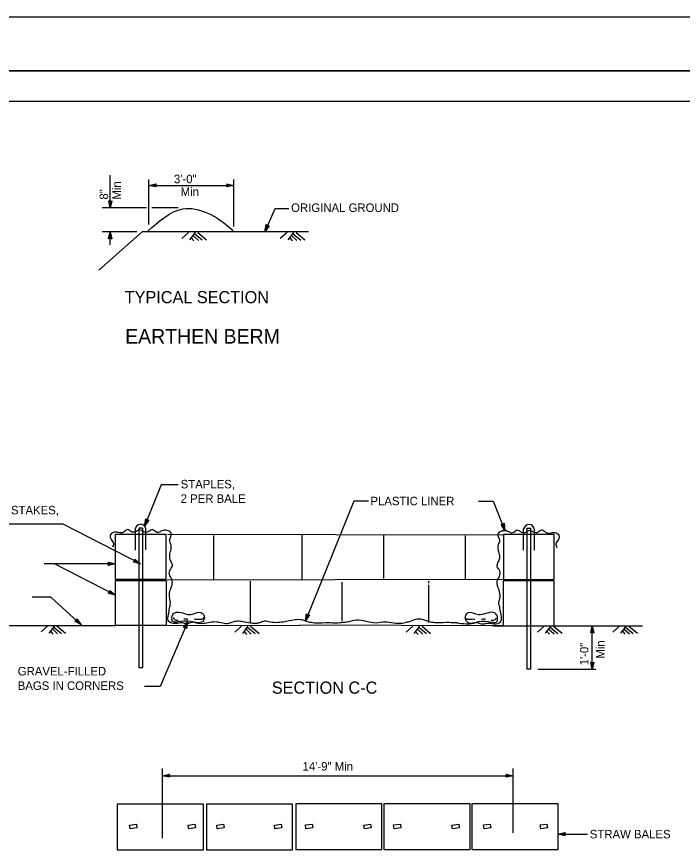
# Model space of a CAD drawing. Extents: x -894 to 866, y -476 to 714.
# Drawn here: x -143 to 406, y 27 to 714 of the extents above; entities that cross this region are included whole.
import ezdxf

# ---------------------------------------------------------------- set-up
doc = ezdxf.new("R2010")
doc.units = 0
for name, color, linetype in [('10 Sheet Format', 7, 'Continuous'), ('56 Stage 3 Anno', 7, 'Continuous'), ('57 Undefined', 7, 'Continuous'), ('59 Sndwall Anno', 7, 'Continuous'), ('60 Nongeo Data', 7, 'Continuous')]:
    doc.layers.add(name, color=color, linetype=linetype)

msp = doc.modelspace()

# ---------------------------------------------------------------- linework, layer by layer
at = {"layer": '10 Sheet Format'}
for p, q in [((-863.46, 668.96), (836.55, 668.96)), ((-813.45, 643.96), (811.55, 643.96))]:
    msp.add_line(p, q, dxfattribs=at)
for points in [[(-894.04, 713.56), (865.96, 713.56), (865.96, -476.44), (-894.04, -476.44)], [(-863.46, -431.04), (836.55, -431.04), (836.55, 668.96), (-863.46, 668.96)]]:
    msp.add_lwpolyline(points, close=True, dxfattribs=at)
at = {"layer": '56 Stage 3 Anno'}
for p, q in [((-65.91, 555.97), (-65.91, 583.06)), ((-34.02, 542.45), (-34.02, 579.5)), ((35.95, 540.7), (35.95, 579.5)), ((-34.02, 574.58), (35.95, 574.58)), ((-34.02, 574.58), (-34.02, 574.58)), ((-28.15, 575.88), (-28.15, 575.88)), ((-28.15, 573.27), (-28.15, 573.27)), ((30.08, 575.89), (30.08, 575.89)), ((30.08, 573.28), (30.08, 573.28)), ((35.95, 574.58), (35.95, 574.58)), ((-67.21, 561.84), (-67.21, 561.84)), ((-64.6, 561.84), (-64.6, 561.84)), ((-36, 555.97), (-72.56, 555.97)), ((-65.91, 555.97), (-65.91, 555.97)), ((-9.85, 555.97), (-31.64, 555.97)), ((-44.05, 536.28), (-72.56, 536.28)), ((-65.91, 525.67), (-65.91, 536.28)), ((-65.91, 536.28), (-65.91, 536.28)), ((61.53, 536.28), (61.53, 536.28)), ((62.56, 542.2), (62.56, 542.2)), ((64.97, 541.2), (64.97, 541.2)), ((-67.22, 530.42), (-67.22, 530.42)), ((-64.61, 530.42), (-64.61, 530.42)), ((-104.7, 295.42), (-159.32, 295.42)), ((-41.03, 262.72), (-104.7, 295.42)), ((-36.61, 299.79), (-36.61, 299.79)), ((-34.19, 298.82), (-34.19, 298.82)), ((258.59, 296.14), (258.59, 296.14)), ((-37.6, 293.87), (-37.6, 293.87)), ((256.14, 295.25), (256.14, 295.25)), ((259.35, 290.18), (259.35, 290.18)), ((-61.7, 262.8), (-120.4, 262.8)), ((-61.7, 237.06), (-111.83, 262.8)), ((-67.56, 264.11), (-67.56, 264.11)), ((-67.56, 261.5), (-67.56, 261.5)), ((-61.7, 262.8), (-61.7, 262.8)), ((-46.84, 264.24), (-46.84, 264.24)), ((-45.65, 266.57), (-45.65, 266.57)), ((-41.03, 262.72), (-41.03, 262.72)), ((-66.31, 240.9), (-66.31, 240.9)), ((-114.81, 235.39), (-130.33, 235.39)), ((-89.93, 212.48), (-114.81, 235.39)), ((-67.51, 238.58), (-67.51, 238.58)), ((-61.7, 237.06), (-61.7, 237.06)), ((95.87, 221.64), (95.87, 221.64)), ((98.29, 220.66), (98.29, 220.66)), ((-95.12, 215.5), (-95.12, 215.5)), ((-93.36, 217.42), (-93.36, 217.42)), ((-1.91, 215.24), (-24.67, 161.64)), ((-1.91, 215.24), (-1.91, 215.24)), ((94.88, 215.72), (94.88, 215.72)), ((-89.93, 212.48), (-89.93, 212.48)), ((-5.41, 210.36), (-5.41, 210.36)), ((-3, 209.34), (-3, 209.34)), ((331.3, 175.87), (331.3, 211.79)), ((331.3, 211.79), (331.3, 211.79)), ((329.99, 205.93), (329.99, 205.93)), ((332.6, 205.93), (332.6, 205.93)), ((330, 181.73), (330, 181.73)), ((332.61, 181.73), (332.61, 181.73)), ((286.64, 175.87), (334.32, 175.87)), ((331.3, 175.87), (331.3, 175.87)), ((-24.67, 161.64), (-37.74, 161.64)), ((-22.93, 36.66), (-22.93, 94.03)), ((-17.07, 89.51), (-17.07, 89.51)), ((260.35, 89.52), (260.35, 89.52)), ((266.21, 41.1), (266.21, 94.03)), ((-22.93, 88.21), (266.21, 88.21)), ((-22.93, 88.21), (-22.93, 88.21)), ((-17.07, 86.9), (-17.07, 86.9)), ((260.35, 86.91), (260.35, 86.91)), ((266.21, 88.21), (266.21, 88.21)), ((308.89, 41.35), (308.89, 41.35)), ((303.03, 40.05), (327.36, 40.05)), ((303.03, 40.05), (303.03, 40.05)), ((308.89, 38.74), (308.89, 38.74))]:
    msp.add_line(p, q, dxfattribs=at)
for points in [[(-28.15, 573.27), (-34.02, 574.58), (-28.15, 575.88), (-28.36, 575.53), (-32.66, 574.58), (-28.36, 573.62), (-28.57, 573.96), (-31.32, 574.58), (-28.57, 575.19), (-28.78, 574.84), (-29.97, 574.58), (-28.77, 574.31), (-28.93, 574.58), (-28.15, 575.88), (-28.93, 574.58)], [(30.08, 575.89), (35.95, 574.58), (30.08, 573.28), (30.29, 573.62), (34.59, 574.58), (30.29, 575.54), (30.5, 575.19), (33.25, 574.58), (30.5, 573.97), (30.71, 574.32), (31.9, 574.58), (30.71, 574.85), (30.87, 574.58), (30.08, 573.28), (30.87, 574.58)], [(-64.6, 561.84), (-65.91, 555.97), (-67.21, 561.84), (-66.86, 561.63), (-65.91, 557.33), (-64.95, 561.63), (-65.29, 561.42), (-65.91, 558.67), (-66.52, 561.42), (-66.17, 561.21), (-65.91, 560.02), (-65.64, 561.22), (-65.91, 561.06), (-67.21, 561.84), (-65.91, 561.06)], [(-67.22, 530.42), (-65.91, 536.28), (-64.61, 530.42), (-64.96, 530.63), (-65.91, 534.92), (-66.87, 530.63), (-66.53, 530.83), (-65.91, 533.58), (-65.3, 530.83), (-65.65, 531.04), (-65.91, 532.23), (-66.18, 531.04), (-65.91, 531.2), (-64.61, 530.42), (-65.91, 531.2)], [(64.97, 541.2), (61.53, 536.28), (62.56, 542.2), (62.8, 541.88), (62.04, 537.54), (64.57, 541.15), (64.18, 541.09), (62.56, 538.78), (63.04, 541.55), (63.28, 541.23), (63.08, 540.03), (63.78, 541.03), (63.47, 540.98), (62.56, 542.2), (63.47, 540.98)], [(-34.19, 298.82), (-37.6, 293.87), (-36.61, 299.79), (-36.37, 299.47), (-37.1, 295.13), (-34.59, 298.75), (-34.99, 298.69), (-36.59, 296.37), (-36.13, 299.15), (-35.88, 298.82), (-36.08, 297.62), (-35.39, 298.63), (-35.7, 298.58), (-36.61, 299.79), (-35.7, 298.58)], [(258.59, 296.14), (259.35, 290.18), (256.14, 295.25), (256.53, 295.17), (258.89, 291.46), (258.34, 295.83), (258.08, 295.51), (258.44, 292.72), (256.93, 295.1), (257.33, 295.02), (257.98, 293.99), (257.82, 295.2), (257.63, 294.96), (256.14, 295.25), (257.63, 294.96)], [(-67.56, 264.11), (-61.7, 262.8), (-67.56, 261.5), (-67.35, 261.85), (-63.06, 262.8), (-67.35, 263.76), (-67.15, 263.42), (-64.4, 262.8), (-67.14, 262.19), (-66.94, 262.54), (-65.75, 262.8), (-66.94, 263.07), (-66.78, 262.8), (-67.56, 261.5), (-66.78, 262.8)], [(-45.65, 266.57), (-41.03, 262.72), (-46.84, 264.24), (-46.5, 264.46), (-42.24, 263.34), (-45.62, 266.16), (-45.6, 265.76), (-43.43, 263.96), (-46.15, 264.67), (-45.81, 264.88), (-44.63, 264.57), (-45.57, 265.36), (-45.55, 265.04), (-46.84, 264.24), (-45.55, 265.04)], [(-66.31, 240.9), (-61.7, 237.06), (-67.51, 238.58), (-67.16, 238.79), (-62.91, 237.67), (-66.29, 240.5), (-66.26, 240.09), (-64.1, 238.29), (-66.82, 239.01), (-66.48, 239.22), (-65.3, 238.91), (-66.24, 239.69), (-66.22, 239.38), (-67.51, 238.58), (-66.22, 239.38)], [(98.29, 220.66), (94.88, 215.72), (95.87, 221.64), (96.12, 221.32), (95.39, 216.98), (97.89, 220.6), (97.5, 220.54), (95.9, 218.22), (96.36, 221), (96.6, 220.67), (96.4, 219.47), (97.1, 220.48), (96.79, 220.43), (95.87, 221.64), (96.79, 220.43)], [(-93.36, 217.42), (-89.93, 212.48), (-95.12, 215.5), (-94.74, 215.61), (-90.93, 213.4), (-93.44, 217.02), (-93.52, 216.63), (-91.91, 214.31), (-94.35, 215.72), (-93.96, 215.84), (-92.91, 215.23), (-93.6, 216.23), (-93.67, 215.92), (-95.12, 215.5), (-93.67, 215.92)], [(-5.41, 210.36), (-1.91, 215.24), (-3, 209.34), (-3.24, 209.66), (-2.44, 213.99), (-5.01, 210.41), (-4.61, 210.47), (-2.97, 212.76), (-3.48, 209.99), (-3.72, 210.32), (-3.49, 211.52), (-4.21, 210.52), (-3.9, 210.56), (-3, 209.34), (-3.9, 210.56)], [(329.99, 205.93), (331.3, 211.79), (332.6, 205.93), (332.25, 206.14), (331.3, 210.43), (330.34, 206.13), (330.68, 206.34), (331.3, 209.09), (331.9, 206.34), (331.56, 206.55), (331.29, 207.74), (331.03, 206.55), (331.3, 206.71), (332.6, 205.93), (331.3, 206.71)], [(332.61, 181.73), (331.3, 175.87), (330, 181.73), (330.34, 181.52), (331.29, 177.23), (332.26, 181.52), (331.91, 181.32), (331.3, 178.57), (330.69, 181.31), (331.04, 181.1), (331.3, 179.92), (331.57, 181.11), (331.3, 180.95), (330, 181.73), (331.3, 180.95)], [(-17.07, 86.9), (-22.93, 88.21), (-17.07, 89.51), (-17.28, 89.17), (-21.57, 88.22), (-17.28, 87.25), (-17.48, 87.6), (-20.23, 88.21), (-17.49, 88.82), (-17.69, 88.47), (-18.88, 88.21), (-17.69, 87.94), (-17.85, 88.21), (-17.07, 89.51), (-17.85, 88.21)], [(260.35, 89.52), (266.21, 88.21), (260.35, 86.91), (260.56, 87.26), (264.85, 88.21), (260.56, 89.17), (260.76, 88.83), (263.51, 88.21), (260.77, 87.6), (260.98, 87.95), (262.16, 88.21), (260.97, 88.48), (261.13, 88.21), (260.35, 86.91), (261.13, 88.21)], [(308.89, 38.74), (303.03, 40.05), (308.89, 41.35), (308.68, 41), (304.39, 40.05), (308.69, 39.08), (308.48, 39.43), (305.73, 40.04), (308.48, 40.65), (308.27, 40.31), (307.08, 40.04), (308.27, 39.78), (308.11, 40.05), (308.89, 41.35), (308.11, 40.05)]]:
    msp.add_lwpolyline(points, close=True, dxfattribs=at)
for points in [[(81.12, 555.21), (69.66, 555.21), (61.53, 536.28)], [(-9.97, 327.85), (-23.87, 327.85), (-37.6, 293.87)], [(146.91, 314.3), (134.72, 314.3), (94.88, 215.72)], [(237.41, 314.3), (249.61, 314.3), (259.35, 290.18)]]:
    msp.add_lwpolyline(points, dxfattribs=at)
at = {"layer": '59 Sndwall Anno'}
for p, q in [((-1.31, 535.72), (-6.93, 530.72)), ((4.01, 535.68), (-0.62, 529.79)), ((0.86, 531.48), (2.89, 528.99)), ((2.4, 533.17), (6.73, 529.23)), ((3.56, 534.8), (9.9, 529.57)), ((6.18, 535.66), (13.28, 529.81)), ((79.85, 535.7), (74.24, 530.71)), ((85.18, 535.67), (80.55, 529.77)), ((82.03, 531.47), (84.06, 528.97)), ((83.56, 533.16), (87.9, 529.21)), ((84.72, 534.78), (91.07, 529.56)), ((87.34, 535.64), (94.44, 529.8)), ((-117.3, 211.62), (-122.91, 206.62)), ((-111.97, 211.58), (-116.6, 205.69)), ((-115.13, 207.38), (-113.1, 204.89)), ((-113.59, 209.07), (-109.26, 205.13)), ((-112.43, 210.7), (-106.08, 205.47)), ((-109.81, 211.56), (-102.71, 205.72)), ((42.26, 211.38), (36.64, 206.38)), ((47.59, 211.34), (42.96, 205.45)), ((44.43, 207.14), (46.46, 204.65)), ((45.97, 208.83), (50.3, 204.89)), ((47.13, 210.46), (53.48, 205.24)), ((49.75, 211.32), (56.85, 205.48)), ((183.52, 211.38), (177.9, 206.38)), ((188.85, 211.34), (184.21, 205.45)), ((185.69, 207.14), (187.72, 204.65)), ((187.23, 208.83), (191.56, 204.89)), ((188.39, 210.46), (194.74, 205.24)), ((191.01, 211.32), (198.11, 205.48)), ((291.78, 211.48), (286.16, 206.49)), ((297.11, 211.45), (292.48, 205.55)), ((293.95, 207.25), (295.98, 204.75)), ((295.49, 208.94), (299.82, 204.99)), ((296.65, 210.56), (303, 205.34)), ((299.27, 211.42), (306.37, 205.58)), ((353.9, 211.58), (348.28, 206.59)), ((359.22, 211.55), (354.59, 205.65)), ((356.07, 207.35), (358.1, 204.85)), ((357.61, 209.04), (361.94, 205.09)), ((358.77, 210.66), (365.11, 205.44)), ((361.39, 211.52), (368.48, 205.68))]:
    msp.add_line(p, q, dxfattribs=at)
at = {"layer": '60 Nongeo Data'}
for p, q in [((-39.48, 536.28), (-75.45, 504.65)), ((97.58, 536.28), (-39.48, 536.28)), ((-45.4, 291.56), (-45.4, 274.12)), ((-39.37, 292.26), (-42.37, 292.26)), ((-42.37, 292.26), (-42.37, 176.99)), ((-39.37, 292.02), (-39.37, 292.26)), ((-39.37, 292.02), (-39.37, 176.99)), ((-36.61, 274.37), (-36.61, 291.8)), ((274.74, 274.15), (274.74, 291.59)), ((275.51, 293.59), (275.51, 293.59)), ((277.5, 291.8), (277.5, 292.05)), ((277.5, 292.05), (280.5, 292.05)), ((277.5, 291.8), (277.5, 175.87)), ((280.5, 292.05), (280.5, 175.87)), ((283.53, 291.34), (283.53, 273.9)), ((-18.47, 287.21), (258.29, 286.67)), ((19.3, 286.22), (19.3, 250.08)), ((91.93, 287), (91.93, 249.93)), ((159.23, 286.91), (159.23, 250.76)), ((226.52, 285.73), (226.52, 249.88)), ((-19.1, 249.71), (257.37, 250.25)), ((49.45, 248.6), (49.45, 213.86)), ((124.81, 247.78), (124.81, 215.62)), ((196.38, 248.6), (196.38, 246.79)), ((196.38, 245.54), (196.38, 214.36)), ((-194.88, 212.01), (-61.7, 212.01)), ((-19.1, 211.99), (90.35, 212.26)), ((257.23, 211.77), (90.35, 212.19)), ((299.83, 211.79), (372.63, 211.79)), ((-39.37, 176.99), (-42.37, 176.99)), ((280.5, 175.87), (277.5, 175.87))]:
    msp.add_line(p, q, dxfattribs=at)
for points in [[(-61.7, 287.1), (-20.04, 287.1), (-20.04, 249.93), (-61.7, 249.93)], [(299.83, 286.88), (258.17, 286.88), (258.17, 249.72), (299.83, 249.72)], [(-61.7, 248.97), (-19.73, 248.97), (-19.73, 212.01), (-61.7, 212.01)], [(299.83, 248.75), (257.86, 248.75), (257.86, 211.79), (299.83, 211.79)], [(-60.15, 27.21), (10.95, 27.21), (10.95, 64.87), (-60.15, 64.87)], [(13.29, 27.21), (84.39, 27.21), (84.39, 64.87), (13.29, 64.87)], [(86.89, 27.28), (157.99, 27.28), (157.99, 64.95), (86.89, 64.95)], [(159.55, 27.28), (230.65, 27.28), (230.65, 64.95), (159.55, 64.95)], [(232.14, 27.38), (303.24, 27.38), (303.24, 65.05), (232.14, 65.05)], [(-49.97, 47.4), (-44.4, 48.21), (-43.95, 45.14), (-49.52, 44.32)], [(-1.68, 47.5), (3.89, 48.32), (4.34, 45.24), (-1.23, 44.43)], [(21.84, 47.5), (27.41, 48.32), (27.86, 45.24), (22.29, 44.43)], [(69.37, 47.4), (74.94, 48.21), (75.38, 45.14), (69.82, 44.32)], [(94.94, 47.58), (100.51, 48.39), (100.96, 45.31), (95.39, 44.5)], [(143.03, 47.47), (148.6, 48.28), (149.05, 45.21), (143.48, 44.4)], [(167.6, 47.58), (173.17, 48.39), (173.62, 45.31), (168.05, 44.5)], [(215.69, 47.47), (221.26, 48.28), (221.71, 45.21), (216.14, 44.4)], [(241.65, 47.58), (247.22, 48.39), (247.67, 45.31), (242.1, 44.5)], [(288.37, 47.58), (293.94, 48.39), (294.39, 45.31), (288.82, 44.5)]]:
    msp.add_lwpolyline(points, close=True, dxfattribs=at)
msp.add_lwpolyline([(249.44, 212.13), (249.44, 211.6), (303.59, 211.6)], dxfattribs=at)
for centre, start, end in [((-40.99, 290.84), 12.07155, 172.07218), ((279.12, 290.62), 7.92782, 167.92845)]:
    msp.add_arc(centre, 4.47, start, end, dxfattribs=at)
for points in [[(-35.39, 536.28), (-34.81, 536.81), (-6.05, 555.2), (32.79, 539.38), (35.95, 536.37)], [(-47.84, 288.94), (-48.86, 289.43), (-51.49, 290.98), (-53.97, 289.59), (-56.76, 288.2), (-58.3, 288.35), (-62.33, 288.81), (-65.73, 286.65), (-65.27, 282.94), (-63.1, 279.39), (-64.06, 276.55)], [(76.84, 214.71), (64.55, 214.93), (60.84, 215.55), (57.12, 214.16), (53.72, 213.69), (49.54, 213.85), (43.5, 215.08), (38.86, 215.39), (34.83, 214.62), (31.74, 213.54), (21.62, 214.81), (10.84, 213.54), (4.96, 214), (2.33, 214.62), (-0.62, 213.87), (-4.07, 213.55), (-6.89, 214.18), (-12.21, 213.55), (-17.53, 215.12), (-17.22, 225.15), (-16.91, 227.34), (-16.4, 228.99), (-17.17, 235.94), (-16.4, 241.19), (-15.01, 245.21), (-15.16, 249.84), (-16.71, 252.78), (-16.86, 257.26), (-14.7, 260.96), (-15.78, 264.67), (-16.86, 267.76), (-16.55, 271.78), (-15.62, 275.79), (-15.93, 278.73), (-17.02, 282.13), (-15.93, 285.22), (-15.78, 288.15), (-19.18, 290.31), (-23.36, 290.01), (-26.31, 288.61), (-28.47, 289.08), (-31.41, 290.93), (-33.83, 289.6), (-37.85, 288.82), (-41.72, 290.68), (-44.66, 289.29), (-47.91, 288.77)], [(219.8, 214.23), (227.29, 213.32), (233.17, 213.79), (235.8, 214.4), (238.75, 213.65), (242.2, 213.34), (245.02, 213.96), (250.34, 213.34), (255.67, 214.9), (255.35, 224.93), (255.04, 227.13), (254.53, 228.77), (255.3, 235.72), (254.53, 240.97), (253.14, 244.99), (253.29, 249.62), (254.84, 252.56), (255, 257.04), (252.83, 260.75), (253.91, 264.45), (255, 267.54), (254.69, 271.56), (253.76, 275.58), (254.07, 278.51), (255.15, 281.91), (254.07, 285), (253.91, 287.93), (257.32, 290.1), (261.5, 289.79), (264.44, 288.4), (266.6, 288.86), (269.54, 290.71), (271.96, 289.38), (275.98, 288.61), (279.85, 290.46), (282.79, 289.07), (286.05, 288.55)], [(285.97, 288.72), (286.99, 289.22), (289.62, 290.76), (292.1, 289.37), (294.89, 287.98), (296.44, 288.13), (300.46, 288.6), (303.87, 286.43), (303.4, 282.72), (301.23, 279.17), (302.19, 276.34)], [(-14.77, 215.14), (-14.96, 219.62), (-13.27, 222.24), (-5.42, 222.05), (0.57, 220.93), (8.99, 222.61), (11.61, 219.62), (10.3, 215.32), (0.39, 215.32), (-10.09, 214.95), (-13.83, 214.95), (-14.58, 215.32)], [(252.9, 214.92), (253.09, 219.4), (251.4, 222.02), (243.55, 221.83), (237.56, 220.71), (229.14, 222.39), (226.52, 219.4), (227.83, 215.11), (237.75, 215.11), (248.22, 214.73), (251.97, 214.73), (252.71, 215.11)], [(-13.96, 218.42), (-13.21, 217.11), (-11.71, 216.37), (-9.84, 216.37)], [(-5.23, 217.31), (-3.17, 217.31), (-1.86, 217.12)], [(3.63, 217.18), (7.37, 217.18), (10.37, 217.37), (11.49, 219.05)], [(129.85, 214.92), (129.56, 214.85), (125.85, 214.39), (120.28, 213.93), (114.09, 214.08), (103.56, 213.93), (98.61, 214.55), (91.96, 216.55), (86.23, 216.55), (76.79, 214.7)], [(179.45, 214.83), (174.82, 213.61), (160.41, 214.73), (153.12, 213.98), (137.03, 216.41), (129.83, 214.59)], [(220.33, 214.2), (219.58, 214.17), (213.39, 214.33), (202.87, 214.17), (197.91, 214.79), (191.26, 216.8), (185.53, 216.8), (179.81, 214.79), (178.21, 214.57)], [(234.5, 216.96), (230.76, 216.96), (227.77, 217.15), (226.64, 218.83)], [(243.36, 217.09), (241.3, 217.09), (239.99, 216.9)], [(252.09, 218.2), (251.34, 216.9), (249.84, 216.15), (247.97, 216.15)]]:
    msp.add_spline(points, degree=3, dxfattribs=at)

# ---------------------------------------------------------------- texts
at = {"layer": '57 Undefined'}
for s, p in [('Min', (-57.16, 562.84)), ('8"', (-67.66, 562.84)), ('1\'-0"', (328.15, 179.12)), ('Min', (341.45, 184.62))]:
    msp.add_text(s, height=7, rotation=90, dxfattribs=at).set_placement(p)
for s, height, p in [('3\'-0"', 7, (-13.41, 576.33)), ('Min', 7, (-7.91, 565.83)), ('ORIGINAL GROUND', 7, (83.13, 552.69)), ('TYPICAL SECTION', 10, (-53.98, 477.5)), ('EARTHEN BERM', 12, (-53.65, 444.2)), ('STAPLES,', 7, (-7.88, 324.91)), ('2 PER BALE', 7, (-7.88, 313.01)), ('PLASTIC LINER', 7, (148.5, 310.99)), ('WOOD OR METAL STAKES,', 7, (-230.94, 303.52)), ('GRAVEL-FILLED', 7, (-142.14, 170.8)), ('BAGS IN CORNERS', 7, (-142.14, 158.9)), ('SECTION C-C', 10, (67.24, 155.76)), ('14\'-9" Min', 7, (92.59, 92.4)), ('STRAW BALES', 7, (329.26, 36.55))]:
    msp.add_text(s, height=height, dxfattribs=at).set_placement(p)

doc.saveas('drawing.dxf')
